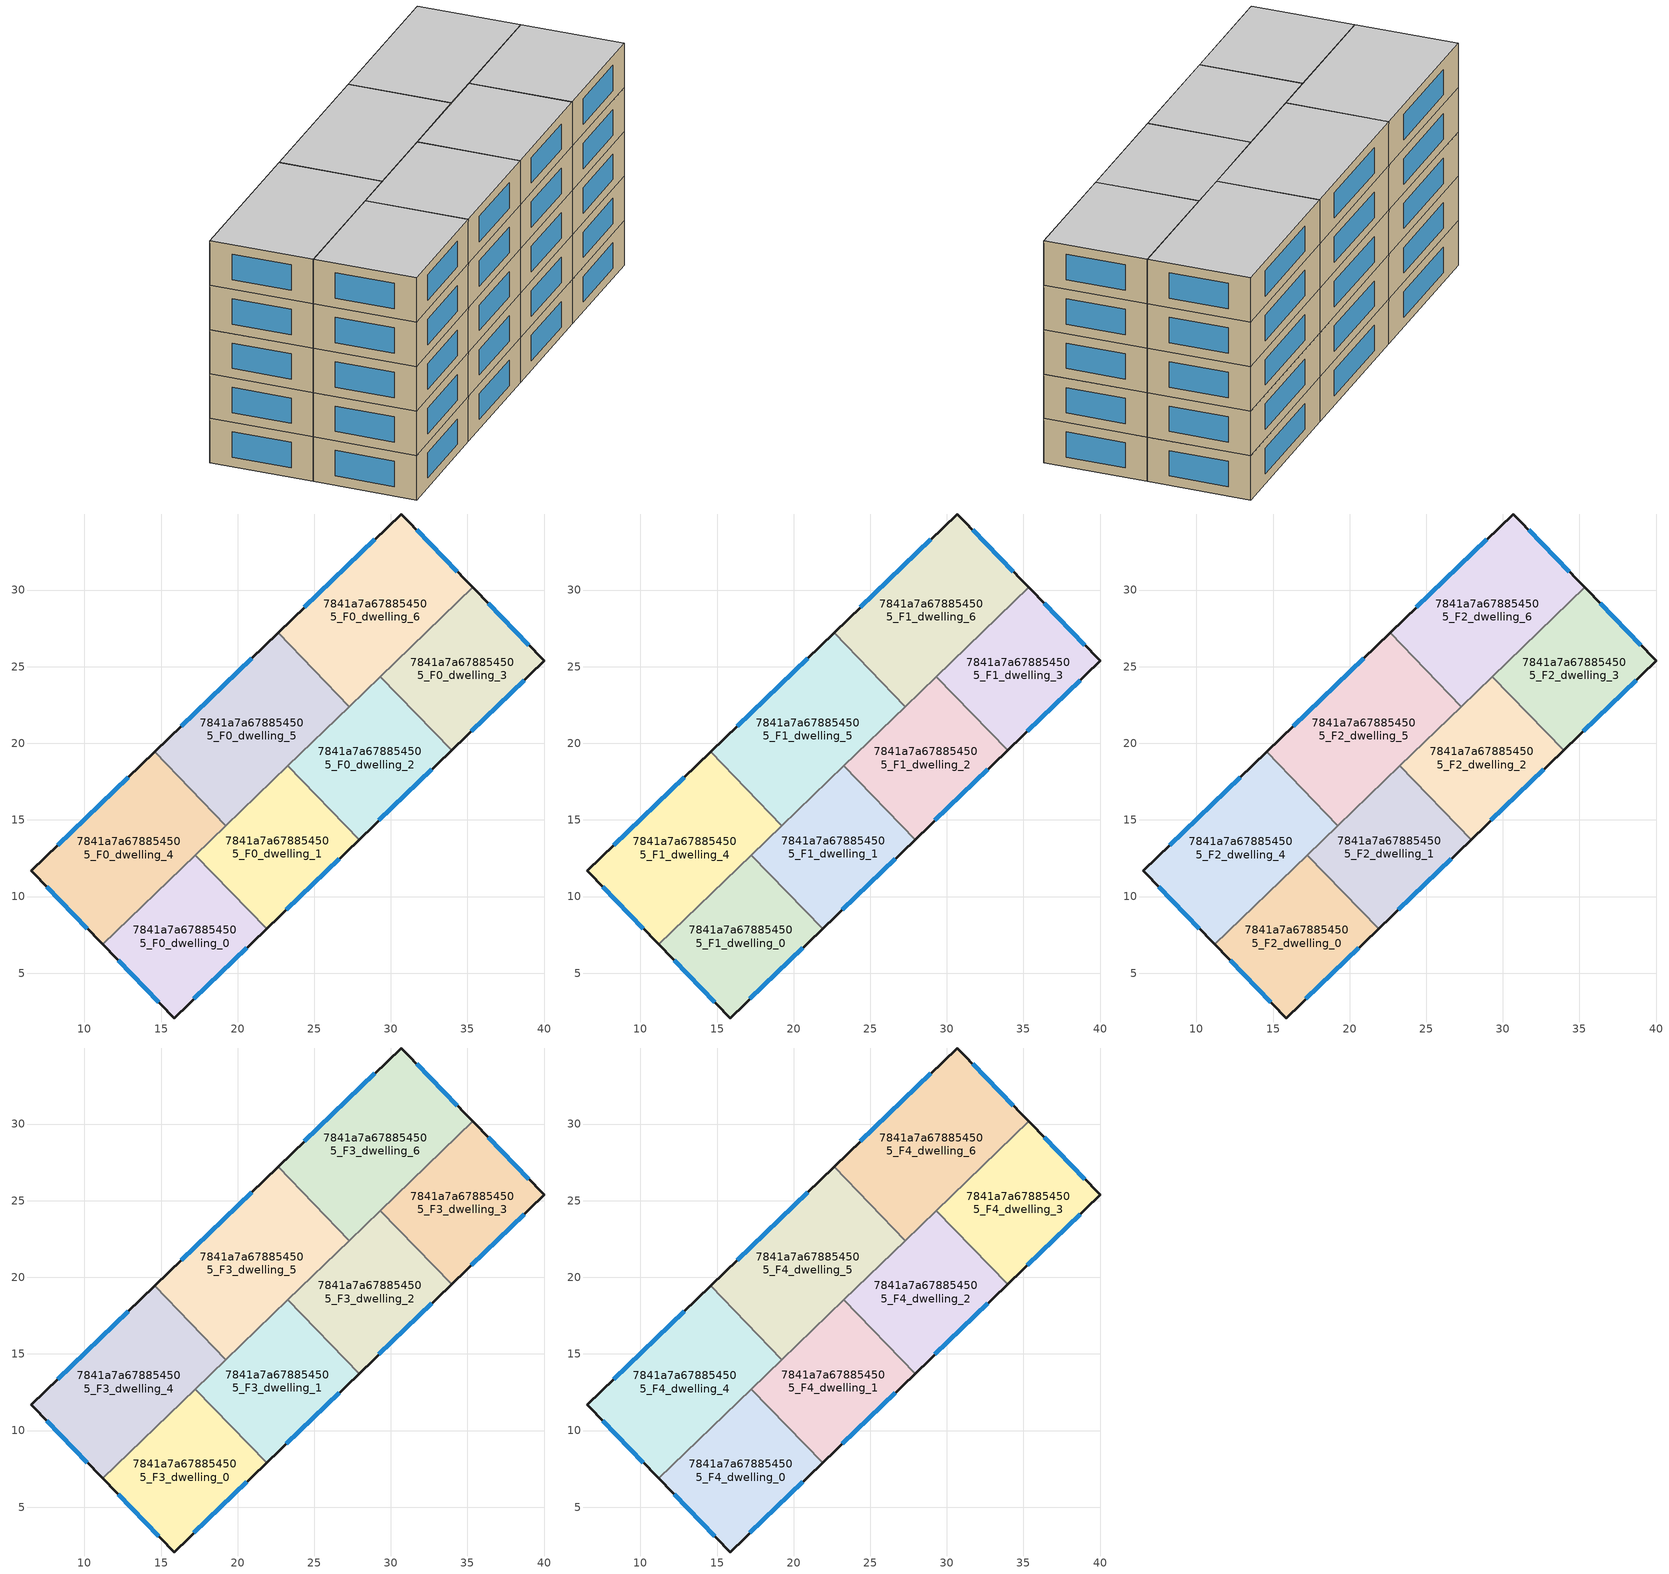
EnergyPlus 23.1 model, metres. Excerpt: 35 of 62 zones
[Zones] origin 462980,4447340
7841a7a678854505_F0_dwelling_0
 floor ground (EU_floor_Construction): 17.24,12.71 21.89,7.89 15.86,2.07 11.2,6.87 z0
 wall outside (EU_wall_Construction): 11.2,6.87 15.86,2.07 21.89,7.89 z0:3
 wall to 7841a7a678854505_F0_dwelling_1 (EU_wall_Construction): 21.89,7.89 17.24,12.71 z0:3
 wall to 7841a7a678854505_F0_dwelling_4 (EU_wall_Construction): 17.24,12.71 11.2,6.87 z0:3
 window (EU_Window_Construction): 17.15,3.32 20.6,6.64 / 12.2,5.84 14.86,3.1 z0.64:2.36
7841a7a678854505_F0_dwelling_1
 floor ground (EU_floor_Construction): 23.28,18.53 27.93,13.71 21.89,7.89 17.24,12.71 z0
 wall outside (EU_wall_Construction): 21.89,7.89 27.93,13.71 z0:3
 wall to 7841a7a678854505_F0_dwelling_2 (EU_wall_Construction): 27.93,13.71 23.28,18.53 z0:3
 wall to 7841a7a678854505_F0_dwelling_5 (EU_wall_Construction): 23.28,18.53 19.24,14.63 z0:3
 wall to 7841a7a678854505_F0_dwelling_4 (EU_wall_Construction): 19.24,14.63 17.24,12.7 z0:3
 window (EU_Window_Construction): 23.18,9.14 26.63,12.47 z0.64:2.36
7841a7a678854505_F0_dwelling_2
 floor ground (EU_floor_Construction): 29.32,24.36 33.96,19.54 27.93,13.71 23.28,18.53 z0
 wall outside (EU_wall_Construction): 27.93,13.71 33.96,19.54 z0:3
 wall to 7841a7a678854505_F0_dwelling_3 (EU_wall_Construction): 33.96,19.54 29.32,24.36 z0:3
 wall to 7841a7a678854505_F0_dwelling_6 (EU_wall_Construction): 29.32,24.36 27.28,22.39 z0:3
 wall to 7841a7a678854505_F0_dwelling_5 (EU_wall_Construction): 27.28,22.39 23.28,18.53 z0:3
 window (EU_Window_Construction): 29.22,14.96 32.67,18.29 z0.64:2.36
7841a7a678854505_F0_dwelling_3
 floor ground (EU_floor_Construction): 35.35,30.17 40.01,25.37 33.96,19.54 29.32,24.36 z0
 wall outside (EU_wall_Construction): 33.96,19.54 40.01,25.37 35.35,30.17 z0:3
 wall to 7841a7a678854505_F0_dwelling_6 (EU_wall_Construction): 35.35,30.17 29.32,24.36 z0:3
 window (EU_Window_Construction): 39.01,26.4 36.35,29.14 / 35.26,20.79 38.72,24.12 z0.64:2.36
7841a7a678854505_F0_dwelling_4
 floor ground (EU_floor_Construction): 14.59,19.44 19.24,14.63 11.2,6.87 6.53,11.67 z0
 wall outside (EU_wall_Construction): 14.59,19.44 6.53,11.67 11.2,6.87 z0:3
 wall to 7841a7a678854505_F0_dwelling_5 (EU_wall_Construction): 19.24,14.63 14.59,19.44 z0:3
 window (EU_Window_Construction): 7.53,10.65 10.2,7.9 / 12.86,17.78 8.26,13.34 z0.64:2.36
7841a7a678854505_F0_dwelling_5
 floor ground (EU_floor_Construction): 22.64,27.21 27.28,22.39 19.24,14.63 14.59,19.44 z0
 wall outside (EU_wall_Construction): 22.64,27.21 14.59,19.44 z0:3
 wall to 7841a7a678854505_F0_dwelling_6 (EU_wall_Construction): 27.28,22.39 22.64,27.21 z0:3
 window (EU_Window_Construction): 20.91,25.54 16.31,21.11 z0.64:2.36
7841a7a678854505_F0_dwelling_6
 floor ground (EU_floor_Construction): 30.68,34.96 35.35,30.17 27.28,22.39 22.64,27.21 z0
 wall outside (EU_wall_Construction): 35.35,30.17 30.68,34.96 22.64,27.21 z0:3
 window (EU_Window_Construction): 34.35,31.2 31.68,33.94 / 28.96,33.3 24.36,28.87 z0.64:2.36
7841a7a678854505_F1_dwelling_0
 floor to 7841a7a678854505_F0_dwelling_0 (EU_floor_Construction): 17.24,12.71 21.89,7.89 15.86,2.07 11.2,6.87 z3
 wall outside (EU_wall_Construction): 11.2,6.87 15.86,2.07 21.89,7.89 z3:6
 wall to 7841a7a678854505_F1_dwelling_1 (EU_wall_Construction): 21.89,7.89 17.24,12.71 z3:6
 wall to 7841a7a678854505_F1_dwelling_4 (EU_wall_Construction): 17.24,12.71 11.2,6.87 z3:6
 window (EU_Window_Construction): 17.15,3.32 20.6,6.64 / 12.2,5.84 14.86,3.1 z3.64:5.36
7841a7a678854505_F1_dwelling_1
 floor to 7841a7a678854505_F0_dwelling_1 (EU_floor_Construction): 23.28,18.53 27.93,13.71 21.89,7.89 17.24,12.71 z3
 wall outside (EU_wall_Construction): 21.89,7.89 27.93,13.71 z3:6
 wall to 7841a7a678854505_F1_dwelling_2 (EU_wall_Construction): 27.93,13.71 23.28,18.53 z3:6
 wall to 7841a7a678854505_F1_dwelling_5 (EU_wall_Construction): 23.28,18.53 19.24,14.63 z3:6
 wall to 7841a7a678854505_F1_dwelling_4 (EU_wall_Construction): 19.24,14.63 17.24,12.7 z3:6
 window (EU_Window_Construction): 23.18,9.14 26.63,12.47 z3.64:5.36
7841a7a678854505_F1_dwelling_2
 floor to 7841a7a678854505_F0_dwelling_2 (EU_floor_Construction): 29.32,24.36 33.96,19.54 27.93,13.71 23.28,18.53 z3
 wall outside (EU_wall_Construction): 27.93,13.71 33.96,19.54 z3:6
 wall to 7841a7a678854505_F1_dwelling_3 (EU_wall_Construction): 33.96,19.54 29.32,24.36 z3:6
 wall to 7841a7a678854505_F1_dwelling_6 (EU_wall_Construction): 29.32,24.36 27.28,22.39 z3:6
 wall to 7841a7a678854505_F1_dwelling_5 (EU_wall_Construction): 27.28,22.39 23.28,18.53 z3:6
 window (EU_Window_Construction): 29.22,14.96 32.67,18.29 z3.64:5.36
7841a7a678854505_F1_dwelling_3
 floor to 7841a7a678854505_F0_dwelling_3 (EU_floor_Construction): 35.35,30.17 40.01,25.37 33.96,19.54 29.32,24.36 z3
 wall outside (EU_wall_Construction): 33.96,19.54 40.01,25.37 35.35,30.17 z3:6
 wall to 7841a7a678854505_F1_dwelling_6 (EU_wall_Construction): 35.35,30.17 29.32,24.36 z3:6
 window (EU_Window_Construction): 39.01,26.4 36.35,29.14 / 35.26,20.79 38.72,24.12 z3.64:5.36
7841a7a678854505_F1_dwelling_4
 floor to 7841a7a678854505_F0_dwelling_4 (EU_floor_Construction): 14.59,19.44 19.24,14.63 11.2,6.87 6.53,11.67 z3
 wall outside (EU_wall_Construction): 14.59,19.44 6.53,11.67 11.2,6.87 z3:6
 wall to 7841a7a678854505_F1_dwelling_5 (EU_wall_Construction): 19.24,14.63 14.59,19.44 z3:6
 window (EU_Window_Construction): 7.53,10.65 10.2,7.9 / 12.86,17.78 8.26,13.34 z3.64:5.36
7841a7a678854505_F1_dwelling_5
 floor to 7841a7a678854505_F0_dwelling_5 (EU_floor_Construction): 22.64,27.21 27.28,22.39 19.24,14.63 14.59,19.44 z3
 wall outside (EU_wall_Construction): 22.64,27.21 14.59,19.44 z3:6
 wall to 7841a7a678854505_F1_dwelling_6 (EU_wall_Construction): 27.28,22.39 22.64,27.21 z3:6
 window (EU_Window_Construction): 20.91,25.54 16.31,21.11 z3.64:5.36
7841a7a678854505_F1_dwelling_6
 floor to 7841a7a678854505_F0_dwelling_6 (EU_floor_Construction): 30.68,34.96 35.35,30.17 27.28,22.39 22.64,27.21 z3
 wall outside (EU_wall_Construction): 35.35,30.17 30.68,34.96 22.64,27.21 z3:6
 window (EU_Window_Construction): 34.35,31.2 31.68,33.94 / 28.96,33.3 24.36,28.87 z3.64:5.36
7841a7a678854505_F2_dwelling_0
 floor to 7841a7a678854505_F1_dwelling_0 (EU_floor_Construction): 17.24,12.71 21.89,7.89 15.86,2.07 11.2,6.87 z6
 wall outside (EU_wall_Construction): 11.2,6.87 15.86,2.07 21.89,7.89 z6:9
 wall to 7841a7a678854505_F2_dwelling_1 (EU_wall_Construction): 21.89,7.89 17.24,12.71 z6:9
 wall to 7841a7a678854505_F2_dwelling_4 (EU_wall_Construction): 17.24,12.71 11.2,6.87 z6:9
 window (EU_Window_Construction): 17.15,3.32 20.6,6.64 / 12.2,5.84 14.86,3.1 z6.64:8.36
7841a7a678854505_F2_dwelling_1
 floor to 7841a7a678854505_F1_dwelling_1 (EU_floor_Construction): 23.28,18.53 27.93,13.71 21.89,7.89 17.24,12.71 z6
 wall outside (EU_wall_Construction): 21.89,7.89 27.93,13.71 z6:9
 wall to 7841a7a678854505_F2_dwelling_2 (EU_wall_Construction): 27.93,13.71 23.28,18.53 z6:9
 wall to 7841a7a678854505_F2_dwelling_5 (EU_wall_Construction): 23.28,18.53 19.24,14.63 z6:9
 wall to 7841a7a678854505_F2_dwelling_4 (EU_wall_Construction): 19.24,14.63 17.24,12.7 z6:9
 window (EU_Window_Construction): 23.18,9.14 26.63,12.47 z6.64:8.36
7841a7a678854505_F2_dwelling_2
 floor to 7841a7a678854505_F1_dwelling_2 (EU_floor_Construction): 29.32,24.36 33.96,19.54 27.93,13.71 23.28,18.53 z6
 wall outside (EU_wall_Construction): 27.93,13.71 33.96,19.54 z6:9
 wall to 7841a7a678854505_F2_dwelling_3 (EU_wall_Construction): 33.96,19.54 29.32,24.36 z6:9
 wall to 7841a7a678854505_F2_dwelling_6 (EU_wall_Construction): 29.32,24.36 27.28,22.39 z6:9
 wall to 7841a7a678854505_F2_dwelling_5 (EU_wall_Construction): 27.28,22.39 23.28,18.53 z6:9
 window (EU_Window_Construction): 29.22,14.96 32.67,18.29 z6.64:8.36
7841a7a678854505_F2_dwelling_3
 floor to 7841a7a678854505_F1_dwelling_3 (EU_floor_Construction): 35.35,30.17 40.01,25.37 33.96,19.54 29.32,24.36 z6
 wall outside (EU_wall_Construction): 33.96,19.54 40.01,25.37 35.35,30.17 z6:9
 wall to 7841a7a678854505_F2_dwelling_6 (EU_wall_Construction): 35.35,30.17 29.32,24.36 z6:9
 window (EU_Window_Construction): 39.01,26.4 36.35,29.14 / 35.26,20.79 38.72,24.12 z6.64:8.36
7841a7a678854505_F2_dwelling_4
 floor to 7841a7a678854505_F1_dwelling_4 (EU_floor_Construction): 14.59,19.44 19.24,14.63 11.2,6.87 6.53,11.67 z6
 wall outside (EU_wall_Construction): 14.59,19.44 6.53,11.67 11.2,6.87 z6:9
 wall to 7841a7a678854505_F2_dwelling_5 (EU_wall_Construction): 19.24,14.63 14.59,19.44 z6:9
 window (EU_Window_Construction): 7.53,10.65 10.2,7.9 / 12.86,17.78 8.26,13.34 z6.64:8.36
7841a7a678854505_F2_dwelling_5
 floor to 7841a7a678854505_F1_dwelling_5 (EU_floor_Construction): 22.64,27.21 27.28,22.39 19.24,14.63 14.59,19.44 z6
 wall outside (EU_wall_Construction): 22.64,27.21 14.59,19.44 z6:9
 wall to 7841a7a678854505_F2_dwelling_6 (EU_wall_Construction): 27.28,22.39 22.64,27.21 z6:9
 window (EU_Window_Construction): 20.91,25.54 16.31,21.11 z6.64:8.36
7841a7a678854505_F2_dwelling_6
 floor to 7841a7a678854505_F1_dwelling_6 (EU_floor_Construction): 30.68,34.96 35.35,30.17 27.28,22.39 22.64,27.21 z6
 wall outside (EU_wall_Construction): 35.35,30.17 30.68,34.96 22.64,27.21 z6:9
 window (EU_Window_Construction): 34.35,31.2 31.68,33.94 / 28.96,33.3 24.36,28.87 z6.64:8.36
7841a7a678854505_F3_dwelling_0
 floor to 7841a7a678854505_F2_dwelling_0 (EU_floor_Construction): 17.24,12.71 21.89,7.89 15.86,2.07 11.2,6.87 z9
 wall outside (EU_wall_Construction): 11.2,6.87 15.86,2.07 21.89,7.89 z9:12
 wall to 7841a7a678854505_F3_dwelling_1 (EU_wall_Construction): 21.89,7.89 17.24,12.71 z9:12
 wall to 7841a7a678854505_F3_dwelling_4 (EU_wall_Construction): 17.24,12.71 11.2,6.87 z9:12
 window (EU_Window_Construction): 17.15,3.32 20.6,6.64 / 12.2,5.84 14.86,3.1 z9.64:11.36
7841a7a678854505_F3_dwelling_1
 floor to 7841a7a678854505_F2_dwelling_1 (EU_floor_Construction): 23.28,18.53 27.93,13.71 21.89,7.89 17.24,12.71 z9
 wall outside (EU_wall_Construction): 21.89,7.89 27.93,13.71 z9:12
 wall to 7841a7a678854505_F3_dwelling_2 (EU_wall_Construction): 27.93,13.71 23.28,18.53 z9:12
 wall to 7841a7a678854505_F3_dwelling_5 (EU_wall_Construction): 23.28,18.53 19.24,14.63 z9:12
 wall to 7841a7a678854505_F3_dwelling_4 (EU_wall_Construction): 19.24,14.63 17.24,12.7 z9:12
 window (EU_Window_Construction): 23.18,9.14 26.63,12.47 z9.64:11.36
7841a7a678854505_F3_dwelling_2
 floor to 7841a7a678854505_F2_dwelling_2 (EU_floor_Construction): 29.32,24.36 33.96,19.54 27.93,13.71 23.28,18.53 z9
 wall outside (EU_wall_Construction): 27.93,13.71 33.96,19.54 z9:12
 wall to 7841a7a678854505_F3_dwelling_3 (EU_wall_Construction): 33.96,19.54 29.32,24.36 z9:12
 wall to 7841a7a678854505_F3_dwelling_6 (EU_wall_Construction): 29.32,24.36 27.28,22.39 z9:12
 wall to 7841a7a678854505_F3_dwelling_5 (EU_wall_Construction): 27.28,22.39 23.28,18.53 z9:12
 window (EU_Window_Construction): 29.22,14.96 32.67,18.29 z9.64:11.36
7841a7a678854505_F3_dwelling_3
 floor to 7841a7a678854505_F2_dwelling_3 (EU_floor_Construction): 35.35,30.17 40.01,25.37 33.96,19.54 29.32,24.36 z9
 wall outside (EU_wall_Construction): 33.96,19.54 40.01,25.37 35.35,30.17 z9:12
 wall to 7841a7a678854505_F3_dwelling_6 (EU_wall_Construction): 35.35,30.17 29.32,24.36 z9:12
 window (EU_Window_Construction): 39.01,26.4 36.35,29.14 / 35.26,20.79 38.72,24.12 z9.64:11.36
7841a7a678854505_F3_dwelling_4
 floor to 7841a7a678854505_F2_dwelling_4 (EU_floor_Construction): 14.59,19.44 19.24,14.63 11.2,6.87 6.53,11.67 z9
 wall outside (EU_wall_Construction): 14.59,19.44 6.53,11.67 11.2,6.87 z9:12
 wall to 7841a7a678854505_F3_dwelling_5 (EU_wall_Construction): 19.24,14.63 14.59,19.44 z9:12
 window (EU_Window_Construction): 7.53,10.65 10.2,7.9 / 12.86,17.78 8.26,13.34 z9.64:11.36
7841a7a678854505_F3_dwelling_5
 floor to 7841a7a678854505_F2_dwelling_5 (EU_floor_Construction): 22.64,27.21 27.28,22.39 19.24,14.63 14.59,19.44 z9
 wall outside (EU_wall_Construction): 22.64,27.21 14.59,19.44 z9:12
 wall to 7841a7a678854505_F3_dwelling_6 (EU_wall_Construction): 27.28,22.39 22.64,27.21 z9:12
 window (EU_Window_Construction): 20.91,25.54 16.31,21.11 z9.64:11.36
7841a7a678854505_F3_dwelling_6
 floor to 7841a7a678854505_F2_dwelling_6 (EU_floor_Construction): 30.68,34.96 35.35,30.17 27.28,22.39 22.64,27.21 z9
 wall outside (EU_wall_Construction): 35.35,30.17 30.68,34.96 22.64,27.21 z9:12
 window (EU_Window_Construction): 34.35,31.2 31.68,33.94 / 28.96,33.3 24.36,28.87 z9.64:11.36
7841a7a678854505_F4_dwelling_0
 floor to 7841a7a678854505_F3_dwelling_0 (EU_floor_Construction): 17.24,12.71 21.89,7.89 15.86,2.07 11.2,6.87 z12
 wall outside (EU_wall_Construction): 11.2,6.87 15.86,2.07 21.89,7.89 z12:15
 wall to 7841a7a678854505_F4_dwelling_1 (EU_wall_Construction): 21.89,7.89 17.24,12.71 z12:15
 wall to 7841a7a678854505_F4_dwelling_4 (EU_wall_Construction): 17.24,12.71 11.2,6.87 z12:15
 window (EU_Window_Construction): 17.15,3.32 20.6,6.64 / 12.2,5.84 14.86,3.1 z12.64:14.36
 ceiling to 7841a7a678854505_F5_dwelling_0 (EU_floor_Construction): 21.89,7.89 17.24,12.71 11.2,6.87 15.86,2.07 z15
7841a7a678854505_F4_dwelling_1
 floor to 7841a7a678854505_F3_dwelling_1 (EU_floor_Construction): 23.28,18.53 27.93,13.71 21.89,7.89 17.24,12.71 z12
 wall outside (EU_wall_Construction): 21.89,7.89 27.93,13.71 z12:15
 wall to 7841a7a678854505_F4_dwelling_2 (EU_wall_Construction): 27.93,13.71 23.28,18.53 z12:15
 wall to 7841a7a678854505_F4_dwelling_5 (EU_wall_Construction): 23.28,18.53 19.24,14.63 z12:15
 wall to 7841a7a678854505_F4_dwelling_4 (EU_wall_Construction): 19.24,14.63 17.24,12.7 z12:15
 window (EU_Window_Construction): 23.18,9.14 26.63,12.47 z12.64:14.36
 ceiling to 7841a7a678854505_F5_dwelling_1 (EU_floor_Construction): 27.93,13.71 23.28,18.53 17.24,12.71 21.89,7.89 z15
7841a7a678854505_F4_dwelling_2
 floor to 7841a7a678854505_F3_dwelling_2 (EU_floor_Construction): 29.32,24.36 33.96,19.54 27.93,13.71 23.28,18.53 z12
 wall outside (EU_wall_Construction): 27.93,13.71 33.96,19.54 z12:15
 wall to 7841a7a678854505_F4_dwelling_3 (EU_wall_Construction): 33.96,19.54 29.32,24.36 z12:15
 wall to 7841a7a678854505_F4_dwelling_6 (EU_wall_Construction): 29.32,24.36 27.28,22.39 z12:15
 wall to 7841a7a678854505_F4_dwelling_5 (EU_wall_Construction): 27.28,22.39 23.28,18.53 z12:15
 window (EU_Window_Construction): 29.22,14.96 32.67,18.29 z12.64:14.36
 ceiling to 7841a7a678854505_F5_dwelling_2 (EU_floor_Construction): 33.96,19.54 29.32,24.36 23.28,18.53 27.93,13.71 z15
7841a7a678854505_F4_dwelling_3
 floor to 7841a7a678854505_F3_dwelling_3 (EU_floor_Construction): 35.35,30.17 40.01,25.37 33.96,19.54 29.32,24.36 z12
 wall outside (EU_wall_Construction): 33.96,19.54 40.01,25.37 35.35,30.17 z12:15
 wall to 7841a7a678854505_F4_dwelling_6 (EU_wall_Construction): 35.35,30.17 29.32,24.36 z12:15
 window (EU_Window_Construction): 39.01,26.4 36.35,29.14 / 35.26,20.79 38.72,24.12 z12.64:14.36
 ceiling to 7841a7a678854505_F5_dwelling_3 (EU_floor_Construction): 40.01,25.37 35.35,30.17 29.32,24.36 33.96,19.54 z15
7841a7a678854505_F4_dwelling_4
 floor to 7841a7a678854505_F3_dwelling_4 (EU_floor_Construction): 14.59,19.44 19.24,14.63 11.2,6.87 6.53,11.67 z12
 wall outside (EU_wall_Construction): 14.59,19.44 6.53,11.67 11.2,6.87 z12:15
 wall to 7841a7a678854505_F4_dwelling_5 (EU_wall_Construction): 19.24,14.63 14.59,19.44 z12:15
 window (EU_Window_Construction): 7.53,10.65 10.2,7.9 / 12.86,17.78 8.26,13.34 z12.64:14.36
 ceiling to 7841a7a678854505_F5_dwelling_4 (EU_floor_Construction): 19.24,14.63 14.59,19.44 6.53,11.67 11.2,6.87 z15
7841a7a678854505_F4_dwelling_5
 floor to 7841a7a678854505_F3_dwelling_5 (EU_floor_Construction): 22.64,27.21 27.28,22.39 19.24,14.63 14.59,19.44 z12
 wall outside (EU_wall_Construction): 22.64,27.21 14.59,19.44 z12:15
 wall to 7841a7a678854505_F4_dwelling_6 (EU_wall_Construction): 27.28,22.39 22.64,27.21 z12:15
 window (EU_Window_Construction): 20.91,25.54 16.31,21.11 z12.64:14.36
 ceiling to 7841a7a678854505_F5_dwelling_5 (EU_floor_Construction): 27.28,22.39 22.64,27.21 14.59,19.44 19.24,14.63 z15
7841a7a678854505_F4_dwelling_6
 floor to 7841a7a678854505_F3_dwelling_6 (EU_floor_Construction): 30.68,34.96 35.35,30.17 27.28,22.39 22.64,27.21 z12
 wall outside (EU_wall_Construction): 35.35,30.17 30.68,34.96 22.64,27.21 z12:15
 window (EU_Window_Construction): 34.35,31.2 31.68,33.94 / 28.96,33.3 24.36,28.87 z12.64:14.36
 ceiling to 7841a7a678854505_F5_dwelling_6 (EU_floor_Construction): 35.35,30.17 30.68,34.96 22.64,27.21 27.28,22.39 z15
[Building]
EU S2 Campaign: North Axis=0; Terrain=City; Solar Distribution=FullExterior
[Site:Location]
Yerevan-Zvartnots.Intl.AP: Latitude=40.15; Longitude=44.383; Time Zone=4; Elevation=854
[SizingPeriod:WeatherFileDays]
AnnualSizingPeriod: Begin Month=1; Begin Day of Month=1; End Month=12; End Day of Month=31; Day of Week for Start Day=Monday; Use Weather File Daylight Saving Period=No; Use Weather File Rain and Snow Indicators=No
[MATERIAL]
EU_InternalMass_Material: Roughness=MediumRough; Thickness=0.1; Conductivity=1; Density=1800; Specific Heat=900; Thermal Absorptance=0.9; Solar Absorptance=0.7; Visible Absorptance=0.7
[MATERIAL:NOMASS] Roughness=MediumRough; Thermal Absorptance=0.9; Solar Absorptance=0.7; Visible Absorptance=0.7
Name | Thermal Resistance
EU_wall_NoMass | 1.05043
EU_floor_NoMass | 0.478065
[WINDOWMATERIAL:SIMPLEGLAZINGSYSTEM]
EU_Window_SimpleGlazing: UFactor=2.5566; Solar Heat Gain Coefficient=0.75; Visible Transmittance=0.75
[CONSTRUCTION]
EU_wall_Construction: EU_wall_NoMass
EU_floor_Construction: EU_floor_NoMass
EU_Window_Construction: EU_Window_SimpleGlazing
EU_InternalMass_Construction: EU_InternalMass_Material
[ZONE] Type=1; Multiplier=1; Ceiling Height=autocalculate; Floor Area=autocalculate; Part of Total Floor Area=Yes
Name | Volume
7841a7a678854505_F0_dwelling_0; 7841a7a678854505_F1_dwelling_0; 7841a7a678854505_F2_dwelling_0; 7841a7a678854505_F3_dwelling_0; 7841a7a678854505_F4_dwelling_0 | 168.422
7841a7a678854505_F0_dwelling_1; 7841a7a678854505_F1_dwelling_1; 7841a7a678854505_F2_dwelling_1; 7841a7a678854505_F3_dwelling_1; 7841a7a678854505_F4_dwelling_1 | 168.41
7841a7a678854505_F0_dwelling_2; 7841a7a678854505_F1_dwelling_2; 7841a7a678854505_F2_dwelling_2; 7841a7a678854505_F3_dwelling_2; 7841a7a678854505_F4_dwelling_2 | 168.393
7841a7a678854505_F0_dwelling_3; 7841a7a678854505_F1_dwelling_3; 7841a7a678854505_F2_dwelling_3; 7841a7a678854505_F3_dwelling_3; 7841a7a678854505_F4_dwelling_3 | 168.404
7841a7a678854505_F0_dwelling_4; 7841a7a678854505_F1_dwelling_4; 7841a7a678854505_F2_dwelling_4; 7841a7a678854505_F3_dwelling_4; 7841a7a678854505_F4_dwelling_4 | 224.523
7841a7a678854505_F0_dwelling_5; 7841a7a678854505_F1_dwelling_5; 7841a7a678854505_F2_dwelling_5; 7841a7a678854505_F3_dwelling_5; 7841a7a678854505_F4_dwelling_5 | 224.534
7841a7a678854505_F0_dwelling_6; 7841a7a678854505_F1_dwelling_6; 7841a7a678854505_F2_dwelling_6; 7841a7a678854505_F3_dwelling_6; 7841a7a678854505_F4_dwelling_6 | 224.516
[INTERNALMASS] Construction=EU_InternalMass_Construction
Name | Zone or ZoneList | Surface Area
7841a7a678854505_F0_dwelling_0_EU_InternalMass | 7841a7a678854505_F0_dwelling_0 | 56.1408
7841a7a678854505_F0_dwelling_1_EU_InternalMass | 7841a7a678854505_F0_dwelling_1 | 56.1364
7841a7a678854505_F0_dwelling_2_EU_InternalMass | 7841a7a678854505_F0_dwelling_2 | 56.1311
7841a7a678854505_F0_dwelling_3_EU_InternalMass | 7841a7a678854505_F0_dwelling_3 | 56.1345
7841a7a678854505_F0_dwelling_4_EU_InternalMass | 7841a7a678854505_F0_dwelling_4 | 74.8411
7841a7a678854505_F0_dwelling_5_EU_InternalMass | 7841a7a678854505_F0_dwelling_5 | 74.8448
7841a7a678854505_F0_dwelling_6_EU_InternalMass | 7841a7a678854505_F0_dwelling_6 | 74.8389
7841a7a678854505_F1_dwelling_0_EU_InternalMass | 7841a7a678854505_F1_dwelling_0 | 56.1408
7841a7a678854505_F1_dwelling_1_EU_InternalMass | 7841a7a678854505_F1_dwelling_1 | 56.1364
7841a7a678854505_F1_dwelling_2_EU_InternalMass | 7841a7a678854505_F1_dwelling_2 | 56.1311
7841a7a678854505_F1_dwelling_3_EU_InternalMass | 7841a7a678854505_F1_dwelling_3 | 56.1345
7841a7a678854505_F1_dwelling_4_EU_InternalMass | 7841a7a678854505_F1_dwelling_4 | 74.8411
7841a7a678854505_F1_dwelling_5_EU_InternalMass | 7841a7a678854505_F1_dwelling_5 | 74.8448
7841a7a678854505_F1_dwelling_6_EU_InternalMass | 7841a7a678854505_F1_dwelling_6 | 74.8389
7841a7a678854505_F2_dwelling_0_EU_InternalMass | 7841a7a678854505_F2_dwelling_0 | 56.1408
7841a7a678854505_F2_dwelling_1_EU_InternalMass | 7841a7a678854505_F2_dwelling_1 | 56.1364
7841a7a678854505_F2_dwelling_2_EU_InternalMass | 7841a7a678854505_F2_dwelling_2 | 56.1311
7841a7a678854505_F2_dwelling_3_EU_InternalMass | 7841a7a678854505_F2_dwelling_3 | 56.1345
7841a7a678854505_F2_dwelling_4_EU_InternalMass | 7841a7a678854505_F2_dwelling_4 | 74.8411
7841a7a678854505_F2_dwelling_5_EU_InternalMass | 7841a7a678854505_F2_dwelling_5 | 74.8448
7841a7a678854505_F2_dwelling_6_EU_InternalMass | 7841a7a678854505_F2_dwelling_6 | 74.8389
7841a7a678854505_F3_dwelling_0_EU_InternalMass | 7841a7a678854505_F3_dwelling_0 | 56.1408
7841a7a678854505_F3_dwelling_1_EU_InternalMass | 7841a7a678854505_F3_dwelling_1 | 56.1364
7841a7a678854505_F3_dwelling_2_EU_InternalMass | 7841a7a678854505_F3_dwelling_2 | 56.1311
7841a7a678854505_F3_dwelling_3_EU_InternalMass | 7841a7a678854505_F3_dwelling_3 | 56.1345
7841a7a678854505_F3_dwelling_4_EU_InternalMass | 7841a7a678854505_F3_dwelling_4 | 74.8411
7841a7a678854505_F3_dwelling_5_EU_InternalMass | 7841a7a678854505_F3_dwelling_5 | 74.8448
7841a7a678854505_F3_dwelling_6_EU_InternalMass | 7841a7a678854505_F3_dwelling_6 | 74.8389
7841a7a678854505_F4_dwelling_0_EU_InternalMass | 7841a7a678854505_F4_dwelling_0 | 56.1408
7841a7a678854505_F4_dwelling_1_EU_InternalMass | 7841a7a678854505_F4_dwelling_1 | 56.1364
7841a7a678854505_F4_dwelling_2_EU_InternalMass | 7841a7a678854505_F4_dwelling_2 | 56.1311
7841a7a678854505_F4_dwelling_3_EU_InternalMass | 7841a7a678854505_F4_dwelling_3 | 56.1345
7841a7a678854505_F4_dwelling_4_EU_InternalMass | 7841a7a678854505_F4_dwelling_4 | 74.8411
7841a7a678854505_F4_dwelling_5_EU_InternalMass | 7841a7a678854505_F4_dwelling_5 | 74.8448
7841a7a678854505_F4_dwelling_6_EU_InternalMass | 7841a7a678854505_F4_dwelling_6 | 74.8389
[OTHEREQUIPMENT] Fuel Type=Electricity; Design Level Calculation Method=Watts/Area; Power per Zone Floor Area=1; Fraction Latent=0; Fraction Radiant=0; Fraction Lost=0; Carbon Dioxide Generation Rate=0; EndUse Subcategory=EU_Step8_InternalGains
Name | Zone or ZoneList or Space or SpaceList | Schedule
EU_Step8_InternalGain_7841a7a678854505_F0_dwelling_0_f000 | 7841a7a678854505_F0_dwelling_0 | EU_Step8_GainSchedule_7841a7a678854505_F0_dwelling_0_f000
EU_Step8_InternalGain_7841a7a678854505_F0_dwelling_1_f000 | 7841a7a678854505_F0_dwelling_1 | EU_Step8_GainSchedule_7841a7a678854505_F0_dwelling_1_f000
EU_Step8_InternalGain_7841a7a678854505_F0_dwelling_2_f000 | 7841a7a678854505_F0_dwelling_2 | EU_Step8_GainSchedule_7841a7a678854505_F0_dwelling_2_f000
EU_Step8_InternalGain_7841a7a678854505_F0_dwelling_3_f000 | 7841a7a678854505_F0_dwelling_3 | EU_Step8_GainSchedule_7841a7a678854505_F0_dwelling_3_f000
EU_Step8_InternalGain_7841a7a678854505_F0_dwelling_4_f000 | 7841a7a678854505_F0_dwelling_4 | EU_Step8_GainSchedule_7841a7a678854505_F0_dwelling_4_f000
EU_Step8_InternalGain_7841a7a678854505_F0_dwelling_5_f000 | 7841a7a678854505_F0_dwelling_5 | EU_Step8_GainSchedule_7841a7a678854505_F0_dwelling_5_f000
EU_Step8_InternalGain_7841a7a678854505_F0_dwelling_6_f000 | 7841a7a678854505_F0_dwelling_6 | EU_Step8_GainSchedule_7841a7a678854505_F0_dwelling_6_f000
EU_Step8_InternalGain_7841a7a678854505_F1_dwelling_0_f000 | 7841a7a678854505_F1_dwelling_0 | EU_Step8_GainSchedule_7841a7a678854505_F1_dwelling_0_f000
EU_Step8_InternalGain_7841a7a678854505_F1_dwelling_1_f000 | 7841a7a678854505_F1_dwelling_1 | EU_Step8_GainSchedule_7841a7a678854505_F1_dwelling_1_f000
EU_Step8_InternalGain_7841a7a678854505_F1_dwelling_2_f000 | 7841a7a678854505_F1_dwelling_2 | EU_Step8_GainSchedule_7841a7a678854505_F1_dwelling_2_f000
EU_Step8_InternalGain_7841a7a678854505_F1_dwelling_3_f000 | 7841a7a678854505_F1_dwelling_3 | EU_Step8_GainSchedule_7841a7a678854505_F1_dwelling_3_f000
EU_Step8_InternalGain_7841a7a678854505_F1_dwelling_4_f000 | 7841a7a678854505_F1_dwelling_4 | EU_Step8_GainSchedule_7841a7a678854505_F1_dwelling_4_f000
EU_Step8_InternalGain_7841a7a678854505_F1_dwelling_5_f000 | 7841a7a678854505_F1_dwelling_5 | EU_Step8_GainSchedule_7841a7a678854505_F1_dwelling_5_f000
EU_Step8_InternalGain_7841a7a678854505_F1_dwelling_6_f000 | 7841a7a678854505_F1_dwelling_6 | EU_Step8_GainSchedule_7841a7a678854505_F1_dwelling_6_f000
EU_Step8_InternalGain_7841a7a678854505_F2_dwelling_0_f000 | 7841a7a678854505_F2_dwelling_0 | EU_Step8_GainSchedule_7841a7a678854505_F2_dwelling_0_f000
EU_Step8_InternalGain_7841a7a678854505_F2_dwelling_1_f000 | 7841a7a678854505_F2_dwelling_1 | EU_Step8_GainSchedule_7841a7a678854505_F2_dwelling_1_f000
EU_Step8_InternalGain_7841a7a678854505_F2_dwelling_2_f000 | 7841a7a678854505_F2_dwelling_2 | EU_Step8_GainSchedule_7841a7a678854505_F2_dwelling_2_f000
EU_Step8_InternalGain_7841a7a678854505_F2_dwelling_3_f000 | 7841a7a678854505_F2_dwelling_3 | EU_Step8_GainSchedule_7841a7a678854505_F2_dwelling_3_f000
EU_Step8_InternalGain_7841a7a678854505_F2_dwelling_4_f000 | 7841a7a678854505_F2_dwelling_4 | EU_Step8_GainSchedule_7841a7a678854505_F2_dwelling_4_f000
EU_Step8_InternalGain_7841a7a678854505_F2_dwelling_5_f000 | 7841a7a678854505_F2_dwelling_5 | EU_Step8_GainSchedule_7841a7a678854505_F2_dwelling_5_f000
EU_Step8_InternalGain_7841a7a678854505_F2_dwelling_6_f000 | 7841a7a678854505_F2_dwelling_6 | EU_Step8_GainSchedule_7841a7a678854505_F2_dwelling_6_f000
EU_Step8_InternalGain_7841a7a678854505_F3_dwelling_0_f000 | 7841a7a678854505_F3_dwelling_0 | EU_Step8_GainSchedule_7841a7a678854505_F3_dwelling_0_f000
EU_Step8_InternalGain_7841a7a678854505_F3_dwelling_1_f000 | 7841a7a678854505_F3_dwelling_1 | EU_Step8_GainSchedule_7841a7a678854505_F3_dwelling_1_f000
EU_Step8_InternalGain_7841a7a678854505_F3_dwelling_2_f000 | 7841a7a678854505_F3_dwelling_2 | EU_Step8_GainSchedule_7841a7a678854505_F3_dwelling_2_f000
EU_Step8_InternalGain_7841a7a678854505_F3_dwelling_3_f000 | 7841a7a678854505_F3_dwelling_3 | EU_Step8_GainSchedule_7841a7a678854505_F3_dwelling_3_f000
EU_Step8_InternalGain_7841a7a678854505_F3_dwelling_4_f000 | 7841a7a678854505_F3_dwelling_4 | EU_Step8_GainSchedule_7841a7a678854505_F3_dwelling_4_f000
EU_Step8_InternalGain_7841a7a678854505_F3_dwelling_5_f000 | 7841a7a678854505_F3_dwelling_5 | EU_Step8_GainSchedule_7841a7a678854505_F3_dwelling_5_f000
EU_Step8_InternalGain_7841a7a678854505_F3_dwelling_6_f000 | 7841a7a678854505_F3_dwelling_6 | EU_Step8_GainSchedule_7841a7a678854505_F3_dwelling_6_f000
EU_Step8_InternalGain_7841a7a678854505_F4_dwelling_0_f000 | 7841a7a678854505_F4_dwelling_0 | EU_Step8_GainSchedule_7841a7a678854505_F4_dwelling_0_f000
EU_Step8_InternalGain_7841a7a678854505_F4_dwelling_1_f000 | 7841a7a678854505_F4_dwelling_1 | EU_Step8_GainSchedule_7841a7a678854505_F4_dwelling_1_f000
EU_Step8_InternalGain_7841a7a678854505_F4_dwelling_2_f000 | 7841a7a678854505_F4_dwelling_2 | EU_Step8_GainSchedule_7841a7a678854505_F4_dwelling_2_f000
EU_Step8_InternalGain_7841a7a678854505_F4_dwelling_3_f000 | 7841a7a678854505_F4_dwelling_3 | EU_Step8_GainSchedule_7841a7a678854505_F4_dwelling_3_f000
EU_Step8_InternalGain_7841a7a678854505_F4_dwelling_4_f000 | 7841a7a678854505_F4_dwelling_4 | EU_Step8_GainSchedule_7841a7a678854505_F4_dwelling_4_f000
EU_Step8_InternalGain_7841a7a678854505_F4_dwelling_5_f000 | 7841a7a678854505_F4_dwelling_5 | EU_Step8_GainSchedule_7841a7a678854505_F4_dwelling_5_f000
EU_Step8_InternalGain_7841a7a678854505_F4_dwelling_6_f000 | 7841a7a678854505_F4_dwelling_6 | EU_Step8_GainSchedule_7841a7a678854505_F4_dwelling_6_f000
[ZONEVENTILATION:DESIGNFLOWRATE] Schedule=EU_AlwaysOn; Design Flow Rate Calculation Method=AirChanges/Hour; Air Changes per Hour=0.557805; Ventilation Type=Natural; Fan Pressure Rise=0; Fan Total Efficiency=1; Constant Term Coefficient=1; Temperature Term Coefficient=0; Velocity Term Coefficient=0; Velocity Squared Term Coefficient=0; Minimum Indoor Temperature=-100; Maximum Indoor Temperature=100; Delta Temperature=-100; Minimum Outdoor Temperature=-100; Maximum Outdoor Temperature=100; Maximum Wind Speed=40
Name | Zone or ZoneList or Space or SpaceList
EU_ConstantAir_7841a7a678854505_F0_dwelling_0 | 7841a7a678854505_F0_dwelling_0
EU_ConstantAir_7841a7a678854505_F0_dwelling_1 | 7841a7a678854505_F0_dwelling_1
EU_ConstantAir_7841a7a678854505_F0_dwelling_2 | 7841a7a678854505_F0_dwelling_2
EU_ConstantAir_7841a7a678854505_F0_dwelling_3 | 7841a7a678854505_F0_dwelling_3
EU_ConstantAir_7841a7a678854505_F0_dwelling_4 | 7841a7a678854505_F0_dwelling_4
EU_ConstantAir_7841a7a678854505_F0_dwelling_5 | 7841a7a678854505_F0_dwelling_5
EU_ConstantAir_7841a7a678854505_F0_dwelling_6 | 7841a7a678854505_F0_dwelling_6
EU_ConstantAir_7841a7a678854505_F1_dwelling_0 | 7841a7a678854505_F1_dwelling_0
EU_ConstantAir_7841a7a678854505_F1_dwelling_1 | 7841a7a678854505_F1_dwelling_1
EU_ConstantAir_7841a7a678854505_F1_dwelling_2 | 7841a7a678854505_F1_dwelling_2
EU_ConstantAir_7841a7a678854505_F1_dwelling_3 | 7841a7a678854505_F1_dwelling_3
EU_ConstantAir_7841a7a678854505_F1_dwelling_4 | 7841a7a678854505_F1_dwelling_4
EU_ConstantAir_7841a7a678854505_F1_dwelling_5 | 7841a7a678854505_F1_dwelling_5
EU_ConstantAir_7841a7a678854505_F1_dwelling_6 | 7841a7a678854505_F1_dwelling_6
EU_ConstantAir_7841a7a678854505_F2_dwelling_0 | 7841a7a678854505_F2_dwelling_0
EU_ConstantAir_7841a7a678854505_F2_dwelling_1 | 7841a7a678854505_F2_dwelling_1
EU_ConstantAir_7841a7a678854505_F2_dwelling_2 | 7841a7a678854505_F2_dwelling_2
EU_ConstantAir_7841a7a678854505_F2_dwelling_3 | 7841a7a678854505_F2_dwelling_3
EU_ConstantAir_7841a7a678854505_F2_dwelling_4 | 7841a7a678854505_F2_dwelling_4
EU_ConstantAir_7841a7a678854505_F2_dwelling_5 | 7841a7a678854505_F2_dwelling_5
EU_ConstantAir_7841a7a678854505_F2_dwelling_6 | 7841a7a678854505_F2_dwelling_6
EU_ConstantAir_7841a7a678854505_F3_dwelling_0 | 7841a7a678854505_F3_dwelling_0
EU_ConstantAir_7841a7a678854505_F3_dwelling_1 | 7841a7a678854505_F3_dwelling_1
EU_ConstantAir_7841a7a678854505_F3_dwelling_2 | 7841a7a678854505_F3_dwelling_2
EU_ConstantAir_7841a7a678854505_F3_dwelling_3 | 7841a7a678854505_F3_dwelling_3
EU_ConstantAir_7841a7a678854505_F3_dwelling_4 | 7841a7a678854505_F3_dwelling_4
EU_ConstantAir_7841a7a678854505_F3_dwelling_5 | 7841a7a678854505_F3_dwelling_5
EU_ConstantAir_7841a7a678854505_F3_dwelling_6 | 7841a7a678854505_F3_dwelling_6
EU_ConstantAir_7841a7a678854505_F4_dwelling_0 | 7841a7a678854505_F4_dwelling_0
EU_ConstantAir_7841a7a678854505_F4_dwelling_1 | 7841a7a678854505_F4_dwelling_1
EU_ConstantAir_7841a7a678854505_F4_dwelling_2 | 7841a7a678854505_F4_dwelling_2
EU_ConstantAir_7841a7a678854505_F4_dwelling_3 | 7841a7a678854505_F4_dwelling_3
EU_ConstantAir_7841a7a678854505_F4_dwelling_4 | 7841a7a678854505_F4_dwelling_4
EU_ConstantAir_7841a7a678854505_F4_dwelling_5 | 7841a7a678854505_F4_dwelling_5
EU_ConstantAir_7841a7a678854505_F4_dwelling_6 | 7841a7a678854505_F4_dwelling_6
[HVACTEMPLATE:THERMOSTAT] Constant Heating Setpoint=20; Constant Cooling Setpoint=50
EU_HeatOnly_7841a7a678854505_F0_dwelling_0; EU_HeatOnly_7841a7a678854505_F0_dwelling_1; EU_HeatOnly_7841a7a678854505_F0_dwelling_2; EU_HeatOnly_7841a7a678854505_F0_dwelling_3; EU_HeatOnly_7841a7a678854505_F0_dwelling_4; EU_HeatOnly_7841a7a678854505_F0_dwelling_5; EU_HeatOnly_7841a7a678854505_F0_dwelling_6; EU_HeatOnly_7841a7a678854505_F1_dwelling_0; EU_HeatOnly_7841a7a678854505_F1_dwelling_1; EU_HeatOnly_7841a7a678854505_F1_dwelling_2; EU_HeatOnly_7841a7a678854505_F1_dwelling_3; EU_HeatOnly_7841a7a678854505_F1_dwelling_4; EU_HeatOnly_7841a7a678854505_F1_dwelling_5; EU_HeatOnly_7841a7a678854505_F1_dwelling_6; EU_HeatOnly_7841a7a678854505_F2_dwelling_0; EU_HeatOnly_7841a7a678854505_F2_dwelling_1; EU_HeatOnly_7841a7a678854505_F2_dwelling_2; EU_HeatOnly_7841a7a678854505_F2_dwelling_3; EU_HeatOnly_7841a7a678854505_F2_dwelling_4; EU_HeatOnly_7841a7a678854505_F2_dwelling_5; EU_HeatOnly_7841a7a678854505_F2_dwelling_6; EU_HeatOnly_7841a7a678854505_F3_dwelling_0; EU_HeatOnly_7841a7a678854505_F3_dwelling_1; EU_HeatOnly_7841a7a678854505_F3_dwelling_2; EU_HeatOnly_7841a7a678854505_F3_dwelling_3; EU_HeatOnly_7841a7a678854505_F3_dwelling_4; EU_HeatOnly_7841a7a678854505_F3_dwelling_5; EU_HeatOnly_7841a7a678854505_F3_dwelling_6; EU_HeatOnly_7841a7a678854505_F4_dwelling_0; EU_HeatOnly_7841a7a678854505_F4_dwelling_1; EU_HeatOnly_7841a7a678854505_F4_dwelling_2; EU_HeatOnly_7841a7a678854505_F4_dwelling_3; EU_HeatOnly_7841a7a678854505_F4_dwelling_4; EU_HeatOnly_7841a7a678854505_F4_dwelling_5; EU_HeatOnly_7841a7a678854505_F4_dwelling_6; EU_HeatOnly_7841a7a678854505_F5_dwelling_0; EU_HeatOnly_7841a7a678854505_F5_dwelling_1; EU_HeatOnly_7841a7a678854505_F5_dwelling_2; EU_HeatOnly_7841a7a678854505_F5_dwelling_3; EU_HeatOnly_7841a7a678854505_F5_dwelling_4; EU_HeatOnly_7841a7a678854505_F5_dwelling_5; EU_HeatOnly_7841a7a678854505_F5_dwelling_6; EU_HeatOnly_7841a7a678854505_F6_dwelling_0; EU_HeatOnly_7841a7a678854505_F6_dwelling_1; EU_HeatOnly_7841a7a678854505_F6_dwelling_2; EU_HeatOnly_7841a7a678854505_F6_dwelling_3; EU_HeatOnly_7841a7a678854505_F6_dwelling_4
[HVACTEMPLATE:ZONE:IDEALLOADSAIRSYSTEM] System Availability Schedule=EU_AlwaysOn; Maximum Heating Supply Air Temperature=50; Minimum Cooling Supply Air Temperature=13; Maximum Heating Supply Air Humidity Ratio=0.0156; Minimum Cooling Supply Air Humidity Ratio=0.0077; Heating Limit=NoLimit; Cooling Limit=NoLimit; Heating Availability Schedule=EU_AlwaysOn; Cooling Availability Schedule=EU_CoolingOff; Dehumidification Control Type=ConstantSensibleHeatRatio; Cooling Sensible Heat Ratio=0.7; Dehumidification Setpoint=60; Humidification Control Type=None; Humidification Setpoint=30; Outdoor Air Method=None; Outdoor Air Flow Rate per Person=0.00944; Outdoor Air Flow Rate per Zone Floor Area=0; Outdoor Air Flow Rate per Zone=0; Demand Controlled Ventilation Type=None; Outdoor Air Economizer Type=NoEconomizer; Heat Recovery Type=None; Sensible Heat Recovery Effectiveness=0.7; Latent Heat Recovery Effectiveness=0.65
Name | Template Thermostat
7841a7a678854505_F0_dwelling_0 | EU_HeatOnly_7841a7a678854505_F0_dwelling_0
7841a7a678854505_F0_dwelling_1 | EU_HeatOnly_7841a7a678854505_F0_dwelling_1
7841a7a678854505_F0_dwelling_2 | EU_HeatOnly_7841a7a678854505_F0_dwelling_2
7841a7a678854505_F0_dwelling_3 | EU_HeatOnly_7841a7a678854505_F0_dwelling_3
7841a7a678854505_F0_dwelling_4 | EU_HeatOnly_7841a7a678854505_F0_dwelling_4
7841a7a678854505_F0_dwelling_5 | EU_HeatOnly_7841a7a678854505_F0_dwelling_5
7841a7a678854505_F0_dwelling_6 | EU_HeatOnly_7841a7a678854505_F0_dwelling_6
7841a7a678854505_F1_dwelling_0 | EU_HeatOnly_7841a7a678854505_F1_dwelling_0
7841a7a678854505_F1_dwelling_1 | EU_HeatOnly_7841a7a678854505_F1_dwelling_1
7841a7a678854505_F1_dwelling_2 | EU_HeatOnly_7841a7a678854505_F1_dwelling_2
7841a7a678854505_F1_dwelling_3 | EU_HeatOnly_7841a7a678854505_F1_dwelling_3
7841a7a678854505_F1_dwelling_4 | EU_HeatOnly_7841a7a678854505_F1_dwelling_4
7841a7a678854505_F1_dwelling_5 | EU_HeatOnly_7841a7a678854505_F1_dwelling_5
7841a7a678854505_F1_dwelling_6 | EU_HeatOnly_7841a7a678854505_F1_dwelling_6
7841a7a678854505_F2_dwelling_0 | EU_HeatOnly_7841a7a678854505_F2_dwelling_0
7841a7a678854505_F2_dwelling_1 | EU_HeatOnly_7841a7a678854505_F2_dwelling_1
7841a7a678854505_F2_dwelling_2 | EU_HeatOnly_7841a7a678854505_F2_dwelling_2
7841a7a678854505_F2_dwelling_3 | EU_HeatOnly_7841a7a678854505_F2_dwelling_3
7841a7a678854505_F2_dwelling_4 | EU_HeatOnly_7841a7a678854505_F2_dwelling_4
7841a7a678854505_F2_dwelling_5 | EU_HeatOnly_7841a7a678854505_F2_dwelling_5
7841a7a678854505_F2_dwelling_6 | EU_HeatOnly_7841a7a678854505_F2_dwelling_6
7841a7a678854505_F3_dwelling_0 | EU_HeatOnly_7841a7a678854505_F3_dwelling_0
7841a7a678854505_F3_dwelling_1 | EU_HeatOnly_7841a7a678854505_F3_dwelling_1
7841a7a678854505_F3_dwelling_2 | EU_HeatOnly_7841a7a678854505_F3_dwelling_2
7841a7a678854505_F3_dwelling_3 | EU_HeatOnly_7841a7a678854505_F3_dwelling_3
7841a7a678854505_F3_dwelling_4 | EU_HeatOnly_7841a7a678854505_F3_dwelling_4
7841a7a678854505_F3_dwelling_5 | EU_HeatOnly_7841a7a678854505_F3_dwelling_5
7841a7a678854505_F3_dwelling_6 | EU_HeatOnly_7841a7a678854505_F3_dwelling_6
7841a7a678854505_F4_dwelling_0 | EU_HeatOnly_7841a7a678854505_F4_dwelling_0
7841a7a678854505_F4_dwelling_1 | EU_HeatOnly_7841a7a678854505_F4_dwelling_1
7841a7a678854505_F4_dwelling_2 | EU_HeatOnly_7841a7a678854505_F4_dwelling_2
7841a7a678854505_F4_dwelling_3 | EU_HeatOnly_7841a7a678854505_F4_dwelling_3
7841a7a678854505_F4_dwelling_4 | EU_HeatOnly_7841a7a678854505_F4_dwelling_4
7841a7a678854505_F4_dwelling_5 | EU_HeatOnly_7841a7a678854505_F4_dwelling_5
7841a7a678854505_F4_dwelling_6 | EU_HeatOnly_7841a7a678854505_F4_dwelling_6
[SIZING:ZONE] Zone Cooling Design Supply Air Temperature Input Method=SupplyAirTemperature; Zone Cooling Design Supply Air Temperature=13; Zone Heating Design Supply Air Temperature Input Method=SupplyAirTemperature; Zone Heating Design Supply Air Temperature=50; Zone Cooling Design Supply Air Humidity Ratio=0.008; Zone Heating Design Supply Air Humidity Ratio=0.008; Cooling Design Air Flow Method=DesignDay; Cooling Design Air Flow Rate=0; Cooling Minimum Air Flow per Zone Floor Area=0.000762; Cooling Minimum Air Flow=0; Cooling Minimum Air Flow Fraction=0.2; Heating Design Air Flow Method=DesignDay; Heating Design Air Flow Rate=0; Heating Maximum Air Flow per Zone Floor Area=0.002032; Heating Maximum Air Flow=0.141576; Heating Maximum Air Flow Fraction=0.3; Account for Dedicated Outdoor Air System=No; Dedicated Outdoor Air System Control Strategy=NeutralSupplyAir; Dedicated Outdoor Air Low Setpoint Temperature for Design=autosize; Dedicated Outdoor Air High Setpoint Temperature for Design=autosize; Zone Load Sizing Method=Sensible Load Only No Latent Load; Zone Latent Cooling Design Supply Air Humidity Ratio Input Method=HumidityRatioDifference; Zone Cooling Design Supply Air Humidity Ratio Difference=0.005; Zone Latent Heating Design Supply Air Humidity Ratio Input Method=HumidityRatioDifference; Zone Humidification Design Supply Air Humidity Ratio Difference=0.005
7841a7a678854505_F0_dwelling_0; 7841a7a678854505_F0_dwelling_1; 7841a7a678854505_F0_dwelling_2; 7841a7a678854505_F0_dwelling_3; 7841a7a678854505_F0_dwelling_4; 7841a7a678854505_F0_dwelling_5; 7841a7a678854505_F0_dwelling_6; 7841a7a678854505_F1_dwelling_0; 7841a7a678854505_F1_dwelling_1; 7841a7a678854505_F1_dwelling_2; 7841a7a678854505_F1_dwelling_3; 7841a7a678854505_F1_dwelling_4; 7841a7a678854505_F1_dwelling_5; 7841a7a678854505_F1_dwelling_6; 7841a7a678854505_F2_dwelling_0; 7841a7a678854505_F2_dwelling_1; 7841a7a678854505_F2_dwelling_2; 7841a7a678854505_F2_dwelling_3; 7841a7a678854505_F2_dwelling_4; 7841a7a678854505_F2_dwelling_5; 7841a7a678854505_F2_dwelling_6; 7841a7a678854505_F3_dwelling_0; 7841a7a678854505_F3_dwelling_1; 7841a7a678854505_F3_dwelling_2; 7841a7a678854505_F3_dwelling_3; 7841a7a678854505_F3_dwelling_4; 7841a7a678854505_F3_dwelling_5; 7841a7a678854505_F3_dwelling_6; 7841a7a678854505_F4_dwelling_0; 7841a7a678854505_F4_dwelling_1; 7841a7a678854505_F4_dwelling_2; 7841a7a678854505_F4_dwelling_3; 7841a7a678854505_F4_dwelling_4; 7841a7a678854505_F4_dwelling_5; 7841a7a678854505_F4_dwelling_6
[SCHEDULE:CONSTANT]
Name | Hourly Value
EU_AlwaysOn | 1
EU_CoolingOff | 0
[SCHEDULE:FILE] Column Number=1; Rows to Skip at Top=0; Number of Hours of Data=8760; Column Separator=Comma; Interpolate to Timestep=No; Minutes per Item=60; Adjust Schedule for Daylight Savings=Yes
Name | File
EU_Step8_GainSchedule_7841a7a678854505_F0_dwelling_0_f000 | ../../schedules/7841a7a678854505/7841a7a678854505_F0_dwelling_0_f000_gain.csv
EU_Step8_GainSchedule_7841a7a678854505_F0_dwelling_1_f000 | ../../schedules/7841a7a678854505/7841a7a678854505_F0_dwelling_1_f000_gain.csv
EU_Step8_GainSchedule_7841a7a678854505_F0_dwelling_2_f000 | ../../schedules/7841a7a678854505/7841a7a678854505_F0_dwelling_2_f000_gain.csv
EU_Step8_GainSchedule_7841a7a678854505_F0_dwelling_3_f000 | ../../schedules/7841a7a678854505/7841a7a678854505_F0_dwelling_3_f000_gain.csv
EU_Step8_GainSchedule_7841a7a678854505_F0_dwelling_4_f000 | ../../schedules/7841a7a678854505/7841a7a678854505_F0_dwelling_4_f000_gain.csv
EU_Step8_GainSchedule_7841a7a678854505_F0_dwelling_5_f000 | ../../schedules/7841a7a678854505/7841a7a678854505_F0_dwelling_5_f000_gain.csv
EU_Step8_GainSchedule_7841a7a678854505_F0_dwelling_6_f000 | ../../schedules/7841a7a678854505/7841a7a678854505_F0_dwelling_6_f000_gain.csv
EU_Step8_GainSchedule_7841a7a678854505_F1_dwelling_0_f000 | ../../schedules/7841a7a678854505/7841a7a678854505_F1_dwelling_0_f000_gain.csv
EU_Step8_GainSchedule_7841a7a678854505_F1_dwelling_1_f000 | ../../schedules/7841a7a678854505/7841a7a678854505_F1_dwelling_1_f000_gain.csv
EU_Step8_GainSchedule_7841a7a678854505_F1_dwelling_2_f000 | ../../schedules/7841a7a678854505/7841a7a678854505_F1_dwelling_2_f000_gain.csv
EU_Step8_GainSchedule_7841a7a678854505_F1_dwelling_3_f000 | ../../schedules/7841a7a678854505/7841a7a678854505_F1_dwelling_3_f000_gain.csv
EU_Step8_GainSchedule_7841a7a678854505_F1_dwelling_4_f000 | ../../schedules/7841a7a678854505/7841a7a678854505_F1_dwelling_4_f000_gain.csv
EU_Step8_GainSchedule_7841a7a678854505_F1_dwelling_5_f000 | ../../schedules/7841a7a678854505/7841a7a678854505_F1_dwelling_5_f000_gain.csv
EU_Step8_GainSchedule_7841a7a678854505_F1_dwelling_6_f000 | ../../schedules/7841a7a678854505/7841a7a678854505_F1_dwelling_6_f000_gain.csv
EU_Step8_GainSchedule_7841a7a678854505_F2_dwelling_0_f000 | ../../schedules/7841a7a678854505/7841a7a678854505_F2_dwelling_0_f000_gain.csv
EU_Step8_GainSchedule_7841a7a678854505_F2_dwelling_1_f000 | ../../schedules/7841a7a678854505/7841a7a678854505_F2_dwelling_1_f000_gain.csv
EU_Step8_GainSchedule_7841a7a678854505_F2_dwelling_2_f000 | ../../schedules/7841a7a678854505/7841a7a678854505_F2_dwelling_2_f000_gain.csv
EU_Step8_GainSchedule_7841a7a678854505_F2_dwelling_3_f000 | ../../schedules/7841a7a678854505/7841a7a678854505_F2_dwelling_3_f000_gain.csv
EU_Step8_GainSchedule_7841a7a678854505_F2_dwelling_4_f000 | ../../schedules/7841a7a678854505/7841a7a678854505_F2_dwelling_4_f000_gain.csv
EU_Step8_GainSchedule_7841a7a678854505_F2_dwelling_5_f000 | ../../schedules/7841a7a678854505/7841a7a678854505_F2_dwelling_5_f000_gain.csv
EU_Step8_GainSchedule_7841a7a678854505_F2_dwelling_6_f000 | ../../schedules/7841a7a678854505/7841a7a678854505_F2_dwelling_6_f000_gain.csv
EU_Step8_GainSchedule_7841a7a678854505_F3_dwelling_0_f000 | ../../schedules/7841a7a678854505/7841a7a678854505_F3_dwelling_0_f000_gain.csv
EU_Step8_GainSchedule_7841a7a678854505_F3_dwelling_1_f000 | ../../schedules/7841a7a678854505/7841a7a678854505_F3_dwelling_1_f000_gain.csv
EU_Step8_GainSchedule_7841a7a678854505_F3_dwelling_2_f000 | ../../schedules/7841a7a678854505/7841a7a678854505_F3_dwelling_2_f000_gain.csv
EU_Step8_GainSchedule_7841a7a678854505_F3_dwelling_3_f000 | ../../schedules/7841a7a678854505/7841a7a678854505_F3_dwelling_3_f000_gain.csv
EU_Step8_GainSchedule_7841a7a678854505_F3_dwelling_4_f000 | ../../schedules/7841a7a678854505/7841a7a678854505_F3_dwelling_4_f000_gain.csv
EU_Step8_GainSchedule_7841a7a678854505_F3_dwelling_5_f000 | ../../schedules/7841a7a678854505/7841a7a678854505_F3_dwelling_5_f000_gain.csv
EU_Step8_GainSchedule_7841a7a678854505_F3_dwelling_6_f000 | ../../schedules/7841a7a678854505/7841a7a678854505_F3_dwelling_6_f000_gain.csv
EU_Step8_GainSchedule_7841a7a678854505_F4_dwelling_0_f000 | ../../schedules/7841a7a678854505/7841a7a678854505_F4_dwelling_0_f000_gain.csv
EU_Step8_GainSchedule_7841a7a678854505_F4_dwelling_1_f000 | ../../schedules/7841a7a678854505/7841a7a678854505_F4_dwelling_1_f000_gain.csv
EU_Step8_GainSchedule_7841a7a678854505_F4_dwelling_2_f000 | ../../schedules/7841a7a678854505/7841a7a678854505_F4_dwelling_2_f000_gain.csv
EU_Step8_GainSchedule_7841a7a678854505_F4_dwelling_3_f000 | ../../schedules/7841a7a678854505/7841a7a678854505_F4_dwelling_3_f000_gain.csv
EU_Step8_GainSchedule_7841a7a678854505_F4_dwelling_4_f000 | ../../schedules/7841a7a678854505/7841a7a678854505_F4_dwelling_4_f000_gain.csv
EU_Step8_GainSchedule_7841a7a678854505_F4_dwelling_5_f000 | ../../schedules/7841a7a678854505/7841a7a678854505_F4_dwelling_5_f000_gain.csv
EU_Step8_GainSchedule_7841a7a678854505_F4_dwelling_6_f000 | ../../schedules/7841a7a678854505/7841a7a678854505_F4_dwelling_6_f000_gain.csv
